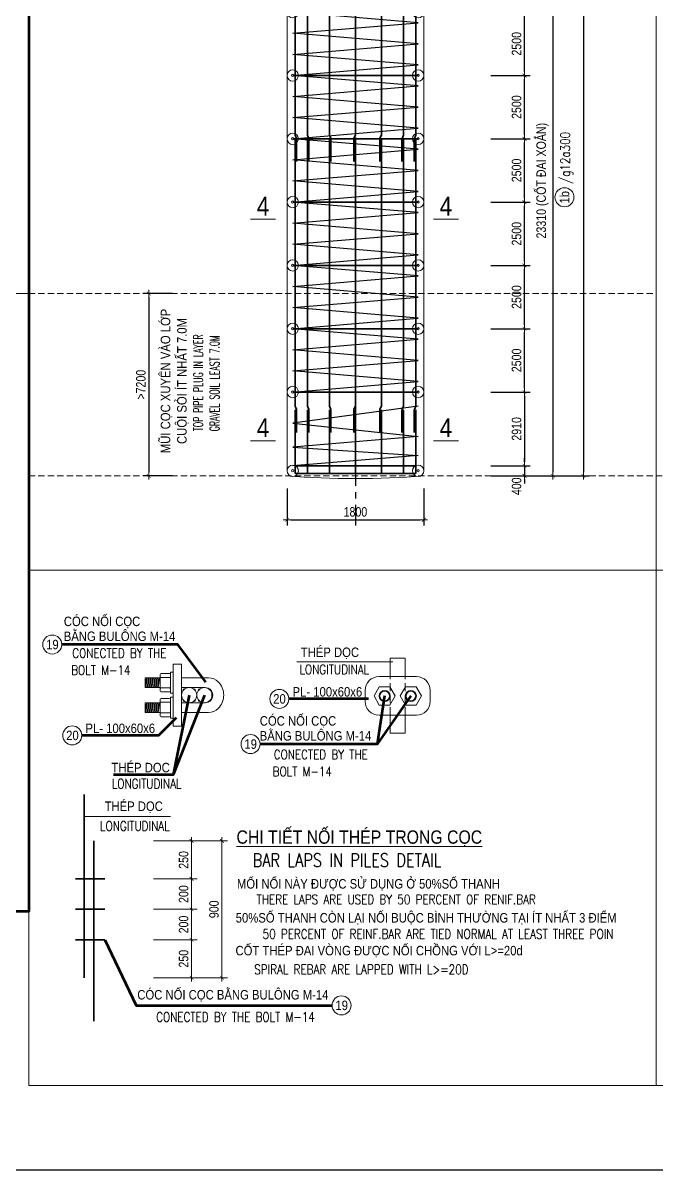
# Model space of a CAD drawing. Header units: millimetres. Extents: x -2123450 to -961021, y -260876 to 649159.
# Drawn here: x -1499755 to -1474766, y 317910 to 363203 of the extents above; entities that cross this region are included whole.
import ezdxf
from ezdxf.enums import TextEntityAlignment as Align

# ---------------------------------------------------------------- set-up
doc = ezdxf.new("R2010")
doc.units = ezdxf.units.MM
doc.header["$LTSCALE"] = 1000
doc.header["$MEASUREMENT"] = 0
doc.header["$PDMODE"] = 66
for name, pattern in [('CENTER', [2, 1.25, -0.25, 0.25, -0.25]), ('HIDDEN', [0.375, 0.25, -0.125]), ('HIDDEN2', [4.7625, 3.175, -1.5875])]:
    doc.linetypes.add(name, pattern=pattern)
doc.layers.get('0').update_dxf_attribs({"linetype": 'CONTINUOUS'})
doc.layers.get('DEFPOINTS').update_dxf_attribs({"linetype": 'CONTINUOUS'})
for name, color, linetype in [('01AXIS', 5, 'CENTER'), ('03BORER', 3, 'CONTINUOUS'), ('NDC_S_REBAR DES.', 2, 'CONTINUOUS'), ('TEXT', 7, 'CONTINUOUS')]:
    doc.layers.add(name, color=color, linetype=linetype)
for name, color, linetype, lineweight in [('NDC_S_CONTINUOUS', 3, 'CONTINUOUS', 20), ('NDC_S_DIM', 1, 'CONTINUOUS', 9), ('NDC_S_FOUNDATION NAME', 7, 'CONTINUOUS', 20), ('NDC_S_HATCH MATERIAL', 8, 'CONTINUOUS', 13), ('NDC_S_HIDDEN', 9, 'HIDDEN2', 20), ('NDC_S_LEADER', 1, 'CONTINUOUS', 9), ('NDC_S_REBAR', 4, 'CONTINUOUS', 35), ('NDC_S_REBAR NO.', 7, 'CONTINUOUS', 20), ('NDC_S_REBAR NO. BOX', 1, 'CONTINUOUS', 9), ('NDC_S_REBAR SECTION', 6, 'CONTINUOUS', 25), ('NDC_S_STIRRUP', 2, 'CONTINUOUS', 25), ('NDC_S_VN TITLE', 6, 'CONTINUOUS', 9)]:
    doc.layers.add(name, color=color, linetype=linetype, lineweight=lineweight)
doc.styles.add('NDC_ARIAL', font='arial.ttf', dxfattribs={"width": 0.8})
doc.styles.add('NDC_ROMANS', font='romans.shx', dxfattribs={"width": 0.8, "bigfont": 'vns.shx'})
doc.styles.get("Standard").update_dxf_attribs({"font": 'romans.shx', "bigfont": 'vns.shx'})
doc.dimstyles.new('NDC_1-150', dxfattribs={"dimscale": 150, "dimtxt": 2.5, "dimasz": 1, "dimexe": 1.5, "dimexo": 0, "dimgap": 0.8, "dimtad": 1, "dimdec": 0, "dimdsep": 46, "dimtxsty": 'NDC_ARIAL', "dimblk": 'DIMMARK', "dimcen": 49999.938995, "dimdle": 1.5, "dimclrd": 1, "dimclre": 1, "dimclrt": 3, "dimadec": 0, "dimazin": 0, "dimtfac": 1, "dimtdec": 0, "dimtix": 1, "dimtmove": 2, "dimatfit": 3, "dimfxl": 1, "dimarcsym": 0})
doc.dimstyles.new('NDC_1-150(25)', dxfattribs={"dimscale": 150, "dimtxt": 2.5, "dimasz": 1, "dimexe": 1.5, "dimexo": 0, "dimgap": 0.8, "dimtad": 1, "dimdec": 0, "dimlfac": 0.166667, "dimdsep": 46, "dimtxsty": 'NDC_ARIAL', "dimblk": 'DIMMARK', "dimcen": 49999.938995, "dimdle": 1.5, "dimclrd": 1, "dimclre": 1, "dimclrt": 3, "dimadec": 0, "dimazin": 0, "dimtfac": 1, "dimtdec": 0, "dimtix": 1, "dimtmove": 2, "dimatfit": 3, "dimfxl": 1, "dimarcsym": 0})

# ---------------------------------------------------------------- blocks, each defined once
blk = doc.blocks.new('TRỤ DC HK5-B3')
at = {"layer": 'NDC_S_CONTINUOUS'}
blk.add_line((21923, -48671), (16381, -48671), dxfattribs=at)
at = {"layer": 'NDC_S_CONTINUOUS', "lineweight": 100}
blk.add_lwpolyline([(16380, -5871), (21923, -5871), (21923, -73071), (16380, -73071)], close=True, dxfattribs=at)
blk = doc.blocks.new('DIMMARK')
at = {"layer": 'NDC_S_DIM', "color": 1}
blk.add_line((-1.5, 0), (1, 0), dxfattribs=at)
at = {"layer": 'NDC_S_DIM', "color": 2, "const_width": 0.15}
blk.add_lwpolyline([(-0.5, -0.5), (0.5, 0.5)], dxfattribs=at)
blk = doc.blocks.new('*D1895')
at = {"layer": 'DEFPOINTS', "color": 0, "linetype": 'ByBlock', "transparency": 16777216}
for p in [(-13746, -3935), (-13746, -5135), (-12246, -5135)]:
    blk.add_point(p, dxfattribs=at)
at = {"layer": 'NDC_S_DIM', "color": 1, "linetype": 'ByBlock', "lineweight": -2, "transparency": 16777216}
for p, q in [((-13746, -3935), (-12021, -3935)), ((-12246, -4085), (-12246, -4985)), ((-13746, -5135), (-12021, -5135))]:
    blk.add_line(p, q, dxfattribs=at)
at = {"layer": 'NDC_S_DIM', "color": 1, "linetype": 'ByBlock', "lineweight": -2, "transparency": 16777216, "xscale": 150, "yscale": 150, "zscale": 150}
for p, rotation in [((-12246, -3935), 90), ((-12246, -5135), 270)]:
    blk.add_blockref('DIMMARK', p, dxfattribs=dict(at, rotation=rotation))
at = {"layer": 'NDC_S_DIM', "color": 3, "linetype": 'ByBlock', "transparency": 16777216, "insert": (-12557, -4535), "char_height": 375, "attachment_point": 5, "rotation": 90, "style": 'NDC_ARIAL'}
blk.add_mtext('200', dxfattribs=at)
blk = doc.blocks.new('*D1896')
at = {"layer": 'DEFPOINTS', "color": 0, "linetype": 'ByBlock', "transparency": 16777216}
for p in [(-13746, -1235), (-13746, -6635), (-11046, -6635)]:
    blk.add_point(p, dxfattribs=at)
at = {"layer": 'NDC_S_DIM', "color": 1, "linetype": 'ByBlock', "lineweight": -2, "transparency": 16777216}
for p, q in [((-13746, -1235), (-10821, -1235)), ((-11046, -1385), (-11046, -6485)), ((-13746, -6635), (-10821, -6635))]:
    blk.add_line(p, q, dxfattribs=at)
at = {"layer": 'NDC_S_DIM', "color": 1, "linetype": 'ByBlock', "lineweight": -2, "transparency": 16777216, "xscale": 150, "yscale": 150, "zscale": 150}
for p, rotation in [((-11046, -1235), 90), ((-11046, -6635), 270)]:
    blk.add_blockref('DIMMARK', p, dxfattribs=dict(at, rotation=rotation))
at = {"layer": 'NDC_S_DIM', "color": 3, "linetype": 'ByBlock', "transparency": 16777216, "insert": (-11357, -3935), "char_height": 375, "attachment_point": 5, "rotation": 90, "style": 'NDC_ARIAL'}
blk.add_mtext('900', dxfattribs=at)
blk = doc.blocks.new('*D1897')
at = {"layer": 'DEFPOINTS', "color": 0, "linetype": 'ByBlock', "transparency": 16777216}
for p in [(-13746, -2735), (-12246, -2735), (-13746, -3935)]:
    blk.add_point(p, dxfattribs=at)
at = {"layer": 'NDC_S_DIM', "color": 1, "linetype": 'ByBlock', "lineweight": -2, "transparency": 16777216}
for p, q in [((-13746, -2735), (-12021, -2735)), ((-12246, -3785), (-12246, -2885)), ((-13746, -3935), (-12021, -3935))]:
    blk.add_line(p, q, dxfattribs=at)
at = {"layer": 'NDC_S_DIM', "color": 1, "linetype": 'ByBlock', "lineweight": -2, "transparency": 16777216, "xscale": 150, "yscale": 150, "zscale": 150}
for p, rotation in [((-12246, -2735), 90), ((-12246, -3935), 270)]:
    blk.add_blockref('DIMMARK', p, dxfattribs=dict(at, rotation=rotation))
at = {"layer": 'NDC_S_DIM', "color": 3, "linetype": 'ByBlock', "transparency": 16777216, "insert": (-12557, -3335), "char_height": 375, "attachment_point": 5, "rotation": 90, "style": 'NDC_ARIAL'}
blk.add_mtext('200', dxfattribs=at)
blk = doc.blocks.new('*D1898')
at = {"layer": 'DEFPOINTS', "color": 0, "linetype": 'ByBlock', "transparency": 16777216}
for p in [(-13746, -1235), (-12246, -1235), (-13746, -2735)]:
    blk.add_point(p, dxfattribs=at)
at = {"layer": 'NDC_S_DIM', "color": 1, "linetype": 'ByBlock', "lineweight": -2, "transparency": 16777216}
for p, q in [((-13746, -1235), (-12021, -1235)), ((-12246, -2585), (-12246, -1385)), ((-13746, -2735), (-12021, -2735))]:
    blk.add_line(p, q, dxfattribs=at)
at = {"layer": 'NDC_S_DIM', "color": 1, "linetype": 'ByBlock', "lineweight": -2, "transparency": 16777216, "xscale": 150, "yscale": 150, "zscale": 150}
for p, rotation in [((-12246, -1235), 90), ((-12246, -2735), 270)]:
    blk.add_blockref('DIMMARK', p, dxfattribs=dict(at, rotation=rotation))
at = {"layer": 'NDC_S_DIM', "color": 3, "linetype": 'ByBlock', "transparency": 16777216, "insert": (-12557, -1985), "char_height": 375, "attachment_point": 5, "rotation": 90, "style": 'NDC_ARIAL'}
blk.add_mtext('250', dxfattribs=at)
blk = doc.blocks.new('*D1899')
at = {"layer": 'DEFPOINTS', "color": 0, "linetype": 'ByBlock', "transparency": 16777216}
for p in [(-13746, -5135), (-13746, -6635), (-12246, -6635)]:
    blk.add_point(p, dxfattribs=at)
at = {"layer": 'NDC_S_DIM', "color": 1, "linetype": 'ByBlock', "lineweight": -2, "transparency": 16777216}
for p, q in [((-13746, -5135), (-12021, -5135)), ((-12246, -5285), (-12246, -6485)), ((-13746, -6635), (-12021, -6635))]:
    blk.add_line(p, q, dxfattribs=at)
at = {"layer": 'NDC_S_DIM', "color": 1, "linetype": 'ByBlock', "lineweight": -2, "transparency": 16777216, "xscale": 150, "yscale": 150, "zscale": 150}
for p, rotation in [((-12246, -5135), 90), ((-12246, -6635), 270)]:
    blk.add_blockref('DIMMARK', p, dxfattribs=dict(at, rotation=rotation))
at = {"layer": 'NDC_S_DIM', "color": 3, "linetype": 'ByBlock', "transparency": 16777216, "insert": (-12557, -5885), "char_height": 375, "attachment_point": 5, "rotation": 90, "style": 'NDC_ARIAL'}
blk.add_mtext('250', dxfattribs=at)
blk = doc.blocks.new('*D2253')
at = {"layer": 'DEFPOINTS', "color": 0, "transparency": 16777216}
for p in [(18235, -52561), (18235, -55471), (19564, -55471)]:
    blk.add_point(p, dxfattribs=at)
at = {"layer": 'NDC_S_DIM', "color": 1, "lineweight": -2, "transparency": 16777216}
for p, q in [((18235, -52561), (19789, -52561)), ((19564, -52711), (19564, -55321)), ((18235, -55471), (19789, -55471))]:
    blk.add_line(p, q, dxfattribs=at)
at = {"layer": 'NDC_S_DIM', "color": 1, "lineweight": -2, "transparency": 16777216, "xscale": 150, "yscale": 150, "zscale": 150}
for p, rotation in [((19564, -52561), 90), ((19564, -55471), 270)]:
    blk.add_blockref('DIMMARK', p, dxfattribs=dict(at, rotation=rotation))
at = {"layer": 'NDC_S_DIM', "color": 3, "transparency": 16777216, "insert": (19253, -54016), "char_height": 375, "attachment_point": 5, "rotation": 90, "style": 'NDC_ARIAL'}
blk.add_mtext('2910', dxfattribs=at)
blk = doc.blocks.new('*D2254')
at = {"layer": 'DEFPOINTS', "color": 0, "transparency": 16777216}
for p in [(18235, -55471), (18235, -55871), (19564, -55871)]:
    blk.add_point(p, dxfattribs=at)
at = {"layer": 'NDC_S_DIM', "color": 1, "lineweight": -2, "transparency": 16777216}
for p, q in [((19564, -55321), (19564, -55171)), ((18235, -55471), (19789, -55471)), ((19564, -55471), (19564, -55871)), ((18235, -55871), (19789, -55871)), ((19564, -56021), (19564, -56171))]:
    blk.add_line(p, q, dxfattribs=at)
at = {"layer": 'NDC_S_DIM', "color": 1, "lineweight": -2, "transparency": 16777216, "xscale": 150, "yscale": 150, "zscale": 150}
for p, rotation in [((19564, -55471), 270), ((19564, -55871), 90)]:
    blk.add_blockref('DIMMARK', p, dxfattribs=dict(at, rotation=rotation))
at = {"layer": 'NDC_S_DIM', "color": 3, "transparency": 16777216, "insert": (19253, -56283), "char_height": 375, "attachment_point": 5, "rotation": 90, "style": 'NDC_ARIAL'}
blk.add_mtext('400', dxfattribs=at)
blk = doc.blocks.new('*D2256')
at = {"layer": 'DEFPOINTS', "color": 0, "transparency": 16777216}
for p in [(19435, -5871), (19435, -55871), (21889, -55871)]:
    blk.add_point(p, dxfattribs=at)
at = {"layer": 'NDC_S_DIM', "color": 1, "lineweight": -2, "transparency": 16777216}
for p, q in [((19435, -5871), (22114, -5871)), ((21889, -6021), (21889, -55721)), ((19435, -55871), (22114, -55871))]:
    blk.add_line(p, q, dxfattribs=at)
at = {"layer": 'NDC_S_DIM', "color": 1, "lineweight": -2, "transparency": 16777216, "xscale": 150, "yscale": 150, "zscale": 150}
for p, rotation in [((21889, -5871), 90), ((21889, -55871), 270)]:
    blk.add_blockref('DIMMARK', p, dxfattribs=dict(at, rotation=rotation))
at = {"layer": 'NDC_S_DIM', "color": 3, "transparency": 16777216, "insert": (21578, -30871), "char_height": 375, "attachment_point": 5, "rotation": 90, "style": 'NDC_ARIAL'}
blk.add_mtext('50000', dxfattribs=at)
blk = doc.blocks.new('*D2257')
at = {"layer": 'DEFPOINTS', "color": 0, "transparency": 16777216}
for p in [(18235, -32561), (18235, -55871), (20689, -55871)]:
    blk.add_point(p, dxfattribs=at)
at = {"layer": 'NDC_S_DIM', "color": 1, "lineweight": -2, "transparency": 16777216}
for p, q in [((18235, -32561), (20914, -32561)), ((20689, -32711), (20689, -55721)), ((18235, -55871), (20914, -55871))]:
    blk.add_line(p, q, dxfattribs=at)
at = {"layer": 'NDC_S_DIM', "color": 1, "lineweight": -2, "transparency": 16777216, "xscale": 150, "yscale": 150, "zscale": 150}
for p, rotation in [((20689, -32561), 90), ((20689, -55871), 270)]:
    blk.add_blockref('DIMMARK', p, dxfattribs=dict(at, rotation=rotation))
at = {"layer": 'NDC_S_DIM', "color": 3, "transparency": 16777216, "insert": (20279, -44216), "char_height": 375, "attachment_point": 5, "rotation": 90, "style": 'NDC_ARIAL'}
blk.add_mtext('23310 (CỐT ĐAI XOẮN)', dxfattribs=at)
blk = doc.blocks.new('*D2258')
at = {"layer": 'DEFPOINTS', "color": 0, "transparency": 16777216}
for p in [(10192, -56370), (15592, -56370), (15592, -57606)]:
    blk.add_point(p, dxfattribs=at)
at = {"layer": 'NDC_S_DIM', "color": 1, "lineweight": -2, "transparency": 16777216}
for p, q in [((10192, -56370), (10192, -57831)), ((15592, -56370), (15592, -57831)), ((10342, -57606), (15442, -57606))]:
    blk.add_line(p, q, dxfattribs=at)
at = {"layer": 'NDC_S_DIM', "color": 1, "lineweight": -2, "transparency": 16777216, "xscale": 150, "yscale": 150, "zscale": 150, "rotation": 180}
blk.add_blockref('DIMMARK', (10192, -57606), dxfattribs=at)
at = {"layer": 'NDC_S_DIM', "color": 1, "lineweight": -2, "transparency": 16777216, "xscale": 150, "yscale": 150, "zscale": 150}
blk.add_blockref('DIMMARK', (15592, -57606), dxfattribs=at)
at = {"layer": 'NDC_S_DIM', "color": 3, "transparency": 16777216, "insert": (12892, -57295), "char_height": 375, "attachment_point": 5, "style": 'NDC_ARIAL'}
blk.add_mtext('1800', dxfattribs=at)
blk = doc.blocks.new('*D2259')
at = {"layer": 'DEFPOINTS', "color": 0, "transparency": 16777216}
for p in [(5666, -48671), (4735, -55871), (5666, -55871)]:
    blk.add_point(p, dxfattribs=at)
at = {"layer": 'NDC_S_DIM', "color": 1, "lineweight": -2, "transparency": 16777216}
for p, q in [((5666, -48671), (4510, -48671)), ((4735, -48821), (4735, -55721)), ((5666, -55871), (4510, -55871))]:
    blk.add_line(p, q, dxfattribs=at)
at = {"layer": 'NDC_S_DIM', "color": 1, "lineweight": -2, "transparency": 16777216, "xscale": 150, "yscale": 150, "zscale": 150}
for p, rotation in [((4735, -48671), 90), ((4735, -55871), 270)]:
    blk.add_blockref('DIMMARK', p, dxfattribs=dict(at, rotation=rotation))
at = {"layer": 'NDC_S_DIM', "color": 3, "transparency": 16777216, "insert": (4424, -52271), "char_height": 375, "attachment_point": 5, "rotation": 90, "style": 'NDC_ARIAL'}
blk.add_mtext('>7200', dxfattribs=at)
blk = doc.blocks.new('CON KE')
at = {"layer": 'NDC_S_CONTINUOUS'}
for radius in [225, 45]:
    blk.add_circle((-285322, 378614), radius, dxfattribs=at)
blk = doc.blocks.new('*D231')
at = {"layer": 'DEFPOINTS', "color": 0, "transparency": 16777216}
for p in [(-1727342, 359547), (-1726013, 359547), (-1727342, 357047)]:
    blk.add_point(p, dxfattribs=at)
at = {"layer": 'NDC_S_DIM', "color": 1, "lineweight": -2, "transparency": 16777216}
for p, q in [((-1727342, 359547), (-1725788, 359547)), ((-1726013, 357197), (-1726013, 359397)), ((-1727342, 357047), (-1725788, 357047))]:
    blk.add_line(p, q, dxfattribs=at)
at = {"layer": 'NDC_S_DIM', "color": 1, "lineweight": -2, "transparency": 16777216, "xscale": 150, "yscale": 150, "zscale": 150}
for p, rotation in [((-1726013, 359547), 90), ((-1726013, 357047), 270)]:
    blk.add_blockref('DIMMARK', p, dxfattribs=dict(at, rotation=rotation))
at = {"layer": 'NDC_S_DIM', "color": 3, "transparency": 16777216, "insert": (-1726324, 358297), "char_height": 375, "attachment_point": 5, "rotation": 90, "style": 'NDC_ARIAL'}
blk.add_mtext('2500', dxfattribs=at)
blk = doc.blocks.new('*D232')
at = {"layer": 'DEFPOINTS', "color": 0, "transparency": 16777216}
for p in [(-1727342, 357047), (-1726013, 357047), (-1727342, 354547)]:
    blk.add_point(p, dxfattribs=at)
at = {"layer": 'NDC_S_DIM', "color": 1, "lineweight": -2, "transparency": 16777216}
for p, q in [((-1727342, 357047), (-1725788, 357047)), ((-1726013, 354697), (-1726013, 356897)), ((-1727342, 354547), (-1725788, 354547))]:
    blk.add_line(p, q, dxfattribs=at)
at = {"layer": 'NDC_S_DIM', "color": 1, "lineweight": -2, "transparency": 16777216, "xscale": 150, "yscale": 150, "zscale": 150}
for p, rotation in [((-1726013, 357047), 90), ((-1726013, 354547), 270)]:
    blk.add_blockref('DIMMARK', p, dxfattribs=dict(at, rotation=rotation))
at = {"layer": 'NDC_S_DIM', "color": 3, "transparency": 16777216, "insert": (-1726324, 355797), "char_height": 375, "attachment_point": 5, "rotation": 90, "style": 'NDC_ARIAL'}
blk.add_mtext('2500', dxfattribs=at)
blk = doc.blocks.new('*D233')
at = {"layer": 'DEFPOINTS', "color": 0, "transparency": 16777216}
for p in [(-1727342, 354547), (-1726013, 354547), (-1727342, 352047)]:
    blk.add_point(p, dxfattribs=at)
at = {"layer": 'NDC_S_DIM', "color": 1, "lineweight": -2, "transparency": 16777216}
for p, q in [((-1727342, 354547), (-1725788, 354547)), ((-1726013, 352197), (-1726013, 354397)), ((-1727342, 352047), (-1725788, 352047))]:
    blk.add_line(p, q, dxfattribs=at)
at = {"layer": 'NDC_S_DIM', "color": 1, "lineweight": -2, "transparency": 16777216, "xscale": 150, "yscale": 150, "zscale": 150}
for p, rotation in [((-1726013, 354547), 90), ((-1726013, 352047), 270)]:
    blk.add_blockref('DIMMARK', p, dxfattribs=dict(at, rotation=rotation))
at = {"layer": 'NDC_S_DIM', "color": 3, "transparency": 16777216, "insert": (-1726324, 353297), "char_height": 375, "attachment_point": 5, "rotation": 90, "style": 'NDC_ARIAL'}
blk.add_mtext('2500', dxfattribs=at)
blk = doc.blocks.new('*D234')
at = {"layer": 'DEFPOINTS', "color": 0, "transparency": 16777216}
for p in [(-1727342, 352047), (-1726013, 352047), (-1727342, 349547)]:
    blk.add_point(p, dxfattribs=at)
at = {"layer": 'NDC_S_DIM', "color": 1, "lineweight": -2, "transparency": 16777216}
for p, q in [((-1727342, 352047), (-1725788, 352047)), ((-1726013, 349697), (-1726013, 351897)), ((-1727342, 349547), (-1725788, 349547))]:
    blk.add_line(p, q, dxfattribs=at)
at = {"layer": 'NDC_S_DIM', "color": 1, "lineweight": -2, "transparency": 16777216, "xscale": 150, "yscale": 150, "zscale": 150}
for p, rotation in [((-1726013, 352047), 90), ((-1726013, 349547), 270)]:
    blk.add_blockref('DIMMARK', p, dxfattribs=dict(at, rotation=rotation))
at = {"layer": 'NDC_S_DIM', "color": 3, "transparency": 16777216, "insert": (-1726324, 350797), "char_height": 375, "attachment_point": 5, "rotation": 90, "style": 'NDC_ARIAL'}
blk.add_mtext('2500', dxfattribs=at)
blk = doc.blocks.new('*D235')
at = {"layer": 'DEFPOINTS', "color": 0, "transparency": 16777216}
for p in [(-1727342, 349547), (-1726013, 349547), (-1727342, 347047)]:
    blk.add_point(p, dxfattribs=at)
at = {"layer": 'NDC_S_DIM', "color": 1, "lineweight": -2, "transparency": 16777216}
for p, q in [((-1727342, 349547), (-1725788, 349547)), ((-1726013, 347197), (-1726013, 349397)), ((-1727342, 347047), (-1725788, 347047))]:
    blk.add_line(p, q, dxfattribs=at)
at = {"layer": 'NDC_S_DIM', "color": 1, "lineweight": -2, "transparency": 16777216, "xscale": 150, "yscale": 150, "zscale": 150}
for p, rotation in [((-1726013, 349547), 90), ((-1726013, 347047), 270)]:
    blk.add_blockref('DIMMARK', p, dxfattribs=dict(at, rotation=rotation))
at = {"layer": 'NDC_S_DIM', "color": 3, "transparency": 16777216, "insert": (-1726324, 348297), "char_height": 375, "attachment_point": 5, "rotation": 90, "style": 'NDC_ARIAL'}
blk.add_mtext('2500', dxfattribs=at)
blk = doc.blocks.new('*D236')
at = {"layer": 'DEFPOINTS', "color": 0, "transparency": 16777216}
for p in [(-1727342, 347047), (-1726013, 347047), (-1727342, 344547)]:
    blk.add_point(p, dxfattribs=at)
at = {"layer": 'NDC_S_DIM', "color": 1, "lineweight": -2, "transparency": 16777216}
for p, q in [((-1727342, 347047), (-1725788, 347047)), ((-1726013, 344697), (-1726013, 346897)), ((-1727342, 344547), (-1725788, 344547))]:
    blk.add_line(p, q, dxfattribs=at)
at = {"layer": 'NDC_S_DIM', "color": 1, "lineweight": -2, "transparency": 16777216, "xscale": 150, "yscale": 150, "zscale": 150}
for p, rotation in [((-1726013, 347047), 90), ((-1726013, 344547), 270)]:
    blk.add_blockref('DIMMARK', p, dxfattribs=dict(at, rotation=rotation))
at = {"layer": 'NDC_S_DIM', "color": 3, "transparency": 16777216, "insert": (-1726324, 345797), "char_height": 375, "attachment_point": 5, "rotation": 90, "style": 'NDC_ARIAL'}
blk.add_mtext('2500', dxfattribs=at)
blk = doc.blocks.new('*D237')
at = {"layer": 'DEFPOINTS', "color": 0, "transparency": 16777216}
for p in [(-1727342, 344547), (-1726013, 344547), (-1727342, 342047)]:
    blk.add_point(p, dxfattribs=at)
at = {"layer": 'NDC_S_DIM', "color": 1, "lineweight": -2, "transparency": 16777216}
for p, q in [((-1727342, 344547), (-1725788, 344547)), ((-1726013, 342197), (-1726013, 344397)), ((-1727342, 342047), (-1725788, 342047))]:
    blk.add_line(p, q, dxfattribs=at)
at = {"layer": 'NDC_S_DIM', "color": 1, "lineweight": -2, "transparency": 16777216, "xscale": 150, "yscale": 150, "zscale": 150}
for p, rotation in [((-1726013, 344547), 90), ((-1726013, 342047), 270)]:
    blk.add_blockref('DIMMARK', p, dxfattribs=dict(at, rotation=rotation))
at = {"layer": 'NDC_S_DIM', "color": 3, "transparency": 16777216, "insert": (-1726324, 343297), "char_height": 375, "attachment_point": 5, "rotation": 90, "style": 'NDC_ARIAL'}
blk.add_mtext('2500', dxfattribs=at)
blk = doc.blocks.new('*D238')
at = {"layer": 'DEFPOINTS', "color": 0, "transparency": 16777216}
for p in [(-1727342, 342047), (-1726013, 342047), (-1727342, 339547)]:
    blk.add_point(p, dxfattribs=at)
at = {"layer": 'NDC_S_DIM', "color": 1, "lineweight": -2, "transparency": 16777216}
for p, q in [((-1727342, 342047), (-1725788, 342047)), ((-1726013, 339697), (-1726013, 341897)), ((-1727342, 339547), (-1725788, 339547))]:
    blk.add_line(p, q, dxfattribs=at)
at = {"layer": 'NDC_S_DIM', "color": 1, "lineweight": -2, "transparency": 16777216, "xscale": 150, "yscale": 150, "zscale": 150}
for p, rotation in [((-1726013, 342047), 90), ((-1726013, 339547), 270)]:
    blk.add_blockref('DIMMARK', p, dxfattribs=dict(at, rotation=rotation))
at = {"layer": 'NDC_S_DIM', "color": 3, "transparency": 16777216, "insert": (-1726324, 340797), "char_height": 375, "attachment_point": 5, "rotation": 90, "style": 'NDC_ARIAL'}
blk.add_mtext('2500', dxfattribs=at)
blk = doc.blocks.new('CHI TIET COC DAI TRA')
at = {"layer": 'NDC_S_CONTINUOUS'}
blk.add_lwpolyline([(0, -59594), (-22969.1, -59594), (-22969.1, -79943), (0, -79943)], dxfattribs=at)
blk = doc.blocks.new('chi tiet noi coc')
at = {"layer": 'NDC_S_CONTINUOUS'}
for p, q in [((-4407.7, 5979.4), (-4407.7, 5253.7)), ((-4407.7, 5979.4), (-3807.7, 5979.4)), ((-3807.7, 5979.4), (-3807.7, 5253.7)), ((-12965.2, 3294.2), (-12965.2, 5748.8)), ((-12965.2, 5748.8), (-12637.9, 5748.8)), ((-12637.9, 3294.2), (-12637.9, 5748.8)), ((-13483.4, 5203.3), (-14079.6, 5203.3)), ((-14079.6, 4821.5), (-14079.6, 5203.3)), ((-13483.4, 4691.7), (-13483.4, 5333.1)), ((-13442.5, 5374), (-13115.2, 5374)), ((-13074.3, 4596.3), (-13074.3, 5428.5)), ((-12965.2, 5428.5), (-13074.3, 5428.5)), ((-11577.1, 5203.3), (-12637.9, 5203.3)), ((-4844, 5253.7), (-3371.3, 5253.7)), ((-13483.4, 4821.5), (-14079.6, 4821.5)), ((-13442.5, 4650.8), (-13115.2, 4650.8)), ((-12965.2, 4596.3), (-13074.3, 4596.3)), ((-11710.7, 4821.5), (-12637.9, 4821.5)), ((-12565.5, 4756.8), (-12573.2, 4749.1)), ((-12559.5, 4723.8), (-12573.2, 4737.5)), ((-12540.2, 4743), (-12553.9, 4756.8)), ((-12135.7, 4743), (-12122, 4756.8)), ((-12116.4, 4723.8), (-12102.7, 4737.5)), ((-12102.7, 4749.1), (-12110.4, 4756.8)), ((-11965.5, 4756.8), (-11973.2, 4749.1)), ((-11959.5, 4723.8), (-11973.2, 4737.5)), ((-11940.2, 4743), (-11953.9, 4756.8)), ((-11535.7, 4743), (-11522, 4756.8)), ((-11516.4, 4723.8), (-11502.7, 4737.5)), ((-11502.7, 4749.1), (-11510.4, 4756.8)), ((-5389.5, 4708.2), (-5389.5, 4271.9)), ((-2825.8, 4708.2), (-2825.8, 4271.9)), ((-14079.6, 3839.7), (-14079.6, 4221.5)), ((-13483.4, 4221.5), (-14079.6, 4221.5)), ((-13483.4, 4351.3), (-13483.4, 3709.9)), ((-13442.5, 4392.2), (-13115.2, 4392.2)), ((-13074.3, 4446.7), (-13074.3, 3614.4)), ((-12965.2, 4446.7), (-13074.3, 4446.7)), ((-11710.7, 4221.5), (-12637.9, 4221.5)), ((-12559.5, 4319.2), (-12573.2, 4305.5)), ((-12573.2, 4293.9), (-12565.5, 4286.2)), ((-12540.2, 4299.9), (-12553.9, 4286.2)), ((-12135.7, 4299.9), (-12122, 4286.2)), ((-12116.4, 4319.2), (-12102.7, 4305.5)), ((-12110.4, 4286.2), (-12102.7, 4293.9)), ((-11959.5, 4319.2), (-11973.2, 4305.5)), ((-11973.2, 4293.9), (-11965.5, 4286.2)), ((-11940.2, 4299.9), (-11953.9, 4286.2)), ((-11535.7, 4299.9), (-11522, 4286.2)), ((-11516.4, 4319.2), (-11502.7, 4305.5)), ((-11510.4, 4286.2), (-11502.7, 4293.9)), ((-13483.4, 3839.7), (-14079.6, 3839.7)), ((-13442.5, 3669), (-13115.2, 3669)), ((-11577.1, 3839.7), (-12637.9, 3839.7)), ((-4844, 3726.4), (-3371.3, 3726.4)), ((-4407.7, 3726.4), (-4407.7, 3019.1)), ((-3807.7, 3726.4), (-3807.7, 3019.1)), ((-12965.2, 3614.4), (-13074.3, 3614.4)), ((-12637.9, 3294.2), (-12965.2, 3294.2)), ((-4407.7, 3019.1), (-3807.7, 3019.1))]:
    blk.add_line(p, q, dxfattribs=at)
at = {"layer": 'NDC_S_CONTINUOUS', "elevation": 0}
for points in [[(-18668.8, 9456.5), (6089, 9456.5), (6089, -10892.5), (-18668.8, -10892.5)], [(-4834.6, 4851.6), (-4417.1, 4851.6), (-4208.3, 4490), (-4417.1, 4128.5), (-4834.6, 4128.5), (-5043.4, 4490)], [(-3380.7, 4851.6), (-3798.2, 4851.6), (-4007, 4490), (-3798.2, 4128.5), (-3380.7, 4128.5), (-3171.9, 4490)]]:
    blk.add_lwpolyline(points, close=True, dxfattribs=at)
at = {"layer": 'NDC_S_CONTINUOUS'}
for centre, radius in [((-12337.9, 4521.5), 300), ((-11737.9, 4521.5), 300), ((-4625.8, 4490), 218.2), ((-4625.8, 4490), 190.9), ((-3589.5, 4490), 218.2), ((-3589.5, 4490), 190.9)]:
    blk.add_circle(centre, radius, dxfattribs=at)
for centre, radius, start, end in [((-13442.5, 5333.1), 40.9, 90, 180), ((-13115.2, 5333.1), 40.9, 0, 90), ((-11577.1, 4657.9), 545.5, 45.58469, 90), ((-11710.7, 4521.5), 736.4, 314.41531, 45.58469), ((-4844, 4708.2), 545.5, 90, 180), ((-3371.3, 4708.2), 545.5, 0, 90), ((-13442.5, 4691.7), 40.9, 180, 270), ((-13115.2, 4691.7), 40.9, 270, 0), ((-12567.4, 4743.3), 8.18, 135, 225), ((-12559.7, 4751), 8.18, 45, 135), ((-12116.2, 4751), 8.18, 45, 135), ((-12108.5, 4743.3), 8.18, 315, 45), ((-11967.4, 4743.3), 8.18, 135, 225), ((-11959.7, 4751), 8.18, 45, 135), ((-11710.7, 4521.5), 300, 270, 90), ((-11516.2, 4751), 8.18, 45, 135), ((-11508.5, 4743.3), 8.18, 315, 45), ((-13442.5, 4351.3), 40.9, 90, 180), ((-13115.2, 4351.3), 40.9, 0, 90), ((-12567.4, 4299.7), 8.18, 135, 225), ((-12559.7, 4292), 8.18, 225, 315), ((-12116.2, 4292), 8.18, 225, 315), ((-12108.5, 4299.7), 8.18, 315, 45), ((-11967.4, 4299.7), 8.18, 135, 225), ((-11959.7, 4292), 8.18, 225, 315), ((-11516.2, 4292), 8.18, 225, 315), ((-11508.5, 4299.7), 8.18, 315, 45), ((-4844, 4271.9), 545.5, 180, 270), ((-3371.3, 4271.9), 545.5, 270, 0), ((-13442.5, 3709.9), 40.9, 180, 270), ((-13115.2, 3709.9), 40.9, 270, 0), ((-11577.1, 4385.1), 545.5, 270, 314.41531)]:
    blk.add_arc(centre, radius, start, end, dxfattribs=at)
at = {"layer": 'NDC_S_HATCH MATERIAL'}
for p, q in [((-14079.6, 4821.5), (-14025.1, 5203.3)), ((-14052.4, 4821.5), (-13997.8, 5203.3)), ((-13997.8, 4821.5), (-13943.3, 5203.3)), ((-13970.5, 4821.5), (-13916, 5203.3)), ((-13916, 4821.5), (-13861.4, 5203.3)), ((-13888.7, 4821.5), (-13834.2, 5203.3)), ((-13834.2, 4821.5), (-13779.6, 5203.3)), ((-13806.9, 4821.5), (-13752.4, 5203.3)), ((-13752.4, 4821.5), (-13697.8, 5203.3)), ((-13725.1, 4821.5), (-13670.5, 5203.3)), ((-13670.5, 4821.5), (-13616, 5203.3)), ((-13643.3, 4821.5), (-13588.7, 5203.3)), ((-13588.7, 4821.5), (-13534.2, 5203.3)), ((-13561.4, 4821.5), (-13506.9, 5203.3)), ((-13442.5, 5221.2), (-13115.2, 5221.2)), ((-13442.5, 4803.6), (-13115.2, 4803.6)), ((-14079.6, 3839.7), (-14025.1, 4221.5)), ((-14052.4, 3839.7), (-13997.8, 4221.5)), ((-13997.8, 3839.7), (-13943.3, 4221.5)), ((-13970.5, 3839.7), (-13916, 4221.5)), ((-13916, 3839.7), (-13861.4, 4221.5)), ((-13888.7, 3839.7), (-13834.2, 4221.5)), ((-13834.2, 3839.7), (-13779.6, 4221.5)), ((-13806.9, 3839.7), (-13752.4, 4221.5)), ((-13752.4, 3839.7), (-13697.8, 4221.5)), ((-13725.1, 3839.7), (-13670.5, 4221.5)), ((-13670.5, 3839.7), (-13616, 4221.5)), ((-13643.3, 3839.7), (-13588.7, 4221.5)), ((-13588.7, 3839.7), (-13534.2, 4221.5)), ((-13561.4, 3839.7), (-13506.9, 4221.5)), ((-13442.5, 4239.3), (-13115.2, 4239.3)), ((-13442.5, 3821.8), (-13115.2, 3821.8))]:
    blk.add_line(p, q, dxfattribs=at)
for centre, start, end in [((-13442.5, 5262.1), 180, 270), ((-13442.5, 5180.3), 90, 180), ((-13115.2, 5262.1), 270, 0), ((-13115.2, 5180.3), 0, 90), ((-13442.5, 4844.5), 180, 270), ((-13442.5, 4762.7), 90, 180), ((-13115.2, 4844.5), 270, 0), ((-13115.2, 4762.7), 0, 90), ((-13442.5, 4280.3), 180, 270), ((-13442.5, 4198.4), 90, 180), ((-13115.2, 4280.3), 270, 0), ((-13115.2, 4198.4), 0, 90), ((-13442.5, 3862.7), 180, 270), ((-13442.5, 3780.9), 90, 180), ((-13115.2, 3862.7), 270, 0), ((-13115.2, 3780.9), 0, 90)]:
    blk.add_arc(centre, 40.9, start, end, dxfattribs=at)
at = {"layer": 'NDC_S_HIDDEN', "ltscale": 0.1}
for p, q in [((-4407.7, 3726.4), (-4407.7, 5253.7)), ((-3807.7, 3726.4), (-3807.7, 5253.7))]:
    blk.add_line(p, q, dxfattribs=at)
at = {"layer": 'NDC_S_LEADER'}
for p, q in [((-4293.7, 5840.6), (-8094.8, 5840.6)), ((-16484.4, -266.7), (-13078.3, -266.7))]:
    blk.add_line(p, q, dxfattribs=at)
at = {"layer": 'NDC_S_LEADER', "lineweight": 100}
blk.add_line((-5254.4, 4372.5), (-8405.4, 4372.5), dxfattribs=at)
at = {"layer": 'NDC_S_LEADER', "lineweight": 100, "elevation": 0}
for points in [[(-11686.2, 5029.6), (-12783.8, 6519.3), (-17367.2, 6519.3)], [(-11737.9, 4521.5), (-12976.4, 1371.3), (-15329.1, 1371.3)], [(-12337.9, 4521.5), (-12976.4, 1371.3), (-15329.1, 1371.3)], [(-4625.8, 4490), (-4914.6, 2588.9), (-9542.9, 2588.9)], [(-3589.5, 4490), (-4914.6, 2588.9)], [(-12856.2, 3629.6), (-13555.2, 2931.1), (-16576.8, 2931.1)]]:
    blk.add_lwpolyline(points, dxfattribs=at)
at = {"layer": 'NDC_S_LEADER', "lineweight": 100}
blk.add_lwpolyline([(-15664.4, -5135), (-14431.3, -7728), (-6699.3, -7728)], dxfattribs=at)
at = {"layer": 'NDC_S_REBAR'}
for p, q in [((-16484.4, 593.8), (-16484.4, -6635)), ((-16096, -1235), (-16096, -8354)), ((-16822.9, -2735), (-15664.4, -2735)), ((-16822.9, -3935), (-15664.4, -3935)), ((-16822.9, -5135), (-15664.4, -5135))]:
    blk.add_line(p, q, dxfattribs=at)
at = {"layer": 'NDC_S_REBAR NO. BOX'}
for centre in [(-17742.2, 6519.3), (-8780.4, 4372.5), (-16951.8, 2931.1), (-9917.9, 2588.9), (-6324.3, -7728)]:
    blk.add_circle(centre, 375, dxfattribs=at)
at = {"layer": 'NDC_S_FOUNDATION NAME', "style": 'NDC_ARIAL', "width": 0.85}
for s, height, p in [('CÓC NỐI CỌC', 375, (-15776.8, 7449.2)), ('BẰNG BULÔNG M-14', 375, (-15086.8, 6899.2)), ('THÉP DỌC', 375, (-6782.8, 6220.6)), ('PL- 100x60x6', 375, (-6883, 4652.4)), ('CÓC NỐI CỌC', 375, (-8042.5, 3518.9)), ('PL- 100x60x6', 375, (-15057.7, 3211)), ('BẰNG BULÔNG M-14', 375, (-7352.5, 2968.9)), ('THÉP DỌC', 375, (-14254.1, 1668.6)), ('THÉP DỌC', 375, (-14527.1, 142.7)), ('%%uCHI TIẾT NỐI THÉP TRONG CỌC', 525, (-5623, -1062)), ('MỐI NỐI NÀY ĐƯỢC SỬ DỤNG Ở 50%SỐ THANH', 375, (-5263, -2913.3)), ('50%SỐ THANH CÒN LẠI NỐI BUỘC BÌNH THƯỜNG TẠI ÍT NHẤT 3 ĐIỂM', 375, (-2982.9, -4255.5)), ('CỐT THÉP ĐAI VÒNG ĐƯỢC NỐI CHỒNG VỚI L>=20d', 375, (-4840.8, -5550.6)), ('CÓC NỐI CỌC BẰNG BULÔNG M-14', 375, (-10613.7, -7293.7))]:
    blk.add_text(s, height=height, dxfattribs=at).set_placement(p, align=Align.MIDDLE)
at = {"layer": 'NDC_S_REBAR NO.', "style": 'NDC_ARIAL', "width": 0.85}
for s, p in [('19', (-17737, 6519.3)), ('20', (-8775.2, 4372.5)), ('20', (-16946.6, 2931.1)), ('19', (-9912.7, 2588.9)), ('19', (-6319.1, -7728))]:
    blk.add_text(s, height=375, dxfattribs=at).set_placement(p, align=Align.MIDDLE_CENTER)
at = {"layer": 'TEXT', "color": 3, "linetype": 'Continuous', "ltscale": 0.8, "width": 0.8}
for s, height, p in [('CONECTED BY THE', 375, (-15094.9, 6177.9)), ('BOLT M-14', 375, (-15825.6, 5506.5)), ('LONGITUDINAL', 375, (-6610, 5536.1)), ('CONECTED BY THE', 375, (-7143.2, 2175.7)), ('BOLT M-14', 375, (-7873.8, 1504.3)), ('LONGITUDINAL', 375, (-14015.9, 1023.5)), ('LONGITUDINAL', 375, (-14482.6, -644.6)), ('BAR LAPS IN PILES DETAIL', 525, (-6107, -1992.5)), ('THERE LAPS ARE USED BY 50 PERCENT OF RENIF.BAR', 375, (-4166.9, -3544.7)), ('50 PERCENT OF REINF.BAR ARE TIED NORMAL AT LEAST THREE POIN', 375, (-2515.1, -4910.5)), ('SPIRAL REBAR ARE LAPPED WITH L>=20D', 375, (-5541.2, -6308.1)), ('CONECTED BY THE BOLT M-14', 375, (-10509.9, -8186.9))]:
    blk.add_text(s, height=height, dxfattribs=at).set_placement(p, align=Align.MIDDLE_CENTER)
at = {"layer": 'NDC_S_DIM', "linetype": 'ByBlock'}
for base, p1, p2, angle, picture, middle in [((-11045.8, -6635), (-13745.8, -1235), (-13745.8, -6635), 90, '*D1896', (-11357.3, -3935)), ((-12245.8, -1235), (-13745.8, -2735), (-13745.8, -1235), 90, '*D1898', (-12557.3, -1985)), ((-12245.8, -2735), (-13745.8, -3935), (-13745.8, -2735), 270, '*D1897', (-12557.3, -3335)), ((-12245.8, -5135), (-13745.8, -3935), (-13745.8, -5135), 90, '*D1895', (-12557.3, -4535)), ((-12245.8, -6635), (-13745.8, -5135), (-13745.8, -6635), 90, '*D1899', (-12557.3, -5885))]:
    dim = blk.add_linear_dim(base=base, p1=p1, p2=p2, angle=angle, dimstyle='NDC_1-150(25)', dxfattribs=at)
    dim.commit()
    dim.dimension.update_dxf_attribs({"geometry": picture, "text_midpoint": middle})
blk = doc.blocks.new('*U230')
at = {"layer": 'NDC_S_REBAR'}
for p, q in [((-1735159.4, 359547.3), (-1730209.4, 359547.3)), ((-1735159.4, 359547.3), (-1730209.4, 359547.3)), ((-1735159.4, 357047.3), (-1730209.4, 357047.3)), ((-1735159.4, 357047.3), (-1730209.4, 357047.3)), ((-1735159.4, 357047.3), (-1730209.4, 357047.3)), ((-1735159.4, 354547.3), (-1730209.4, 354547.3)), ((-1735159.4, 354547.3), (-1730209.4, 354547.3)), ((-1735159.4, 354547.3), (-1730209.4, 354547.3)), ((-1735159.4, 352047.3), (-1730209.4, 352047.3)), ((-1735159.4, 352047.3), (-1730209.4, 352047.3)), ((-1735159.4, 352047.3), (-1730209.4, 352047.3)), ((-1735159.4, 349547.3), (-1730209.4, 349547.3)), ((-1735159.4, 349547.3), (-1730209.4, 349547.3)), ((-1735159.4, 349547.3), (-1730209.4, 349547.3)), ((-1735159.4, 347047.3), (-1730209.4, 347047.3)), ((-1735159.4, 347047.3), (-1730209.4, 347047.3)), ((-1735159.4, 347047.3), (-1730209.4, 347047.3)), ((-1735159.4, 344547.3), (-1730209.4, 344547.3)), ((-1735159.4, 344547.3), (-1730209.4, 344547.3)), ((-1735159.4, 344547.3), (-1730209.4, 344547.3)), ((-1735159.4, 342047.3), (-1730209.4, 342047.3)), ((-1735159.4, 342047.3), (-1730209.4, 342047.3)), ((-1735159.4, 342047.3), (-1730209.4, 342047.3)), ((-1735159.4, 339547.3), (-1730209.4, 339547.3))]:
    blk.add_line(p, q, dxfattribs=at)
at = {"layer": 'NDC_S_STIRRUP'}
for points in [[(-1735159.4, 357047.3), (-1730215.4, 357462.9, 0.8498629), (-1730215.4, 357464.9), (-1735159.4, 357880.6), (-1730209.4, 358297.3), (-1735159.4, 358713.9), (-1730209.4, 359130.6), (-1735159.4, 359547.3)], [(-1735159.4, 354547.3), (-1730215.4, 354962.9, 0.8498629), (-1730215.4, 354964.9), (-1735159.4, 355380.6), (-1730209.4, 355797.3), (-1735159.4, 356213.9), (-1730209.4, 356630.6), (-1735159.4, 357047.3)], [(-1735159.4, 352047.3), (-1730215.4, 352462.9, 0.8498629), (-1730215.4, 352464.9), (-1735159.4, 352880.6), (-1730209.4, 353297.3), (-1735159.4, 353713.9), (-1730209.4, 354130.6), (-1735159.4, 354547.3)], [(-1735159.4, 349547.3), (-1730215.4, 349962.9, 0.8498629), (-1730215.4, 349964.9), (-1735159.4, 350380.6), (-1730209.4, 350797.3), (-1735159.4, 351213.9), (-1730209.4, 351630.6), (-1735159.4, 352047.3)], [(-1735159.4, 347047.3), (-1730215.4, 347462.9, 0.8498629), (-1730215.4, 347464.9), (-1735159.4, 347880.6), (-1730209.4, 348297.3), (-1735159.4, 348713.9), (-1730209.4, 349130.6), (-1735159.4, 349547.3)], [(-1735159.4, 344547.3), (-1730215.4, 344962.9, 0.8498629), (-1730215.4, 344964.9), (-1735159.4, 345380.6), (-1730209.4, 345797.3), (-1735159.4, 346213.9), (-1730209.4, 346630.6), (-1735159.4, 347047.3)], [(-1735159.4, 342047.3), (-1730215.4, 342462.9, 0.8498629), (-1730215.4, 342464.9), (-1735159.4, 342880.6), (-1730209.4, 343297.3), (-1735159.4, 343713.9), (-1730209.4, 344130.6), (-1735159.4, 344547.3)], [(-1735159.4, 339547.3), (-1730215.4, 339962.9, 0.8498629), (-1730215.4, 339964.9), (-1735159.4, 340380.6), (-1730209.4, 340797.3), (-1735159.4, 341213.9), (-1730209.4, 341630.6), (-1735159.4, 342047.3)]]:
    blk.add_lwpolyline(points, format="xyb", dxfattribs=at)
at = {"layer": 'NDC_S_REBAR SECTION', "xscale": -1, "rotation": 180}
for p in [(-1449837, 738161), (-1449837, 738161), (-1444887, 738161), (-1444887, 738161), (-1449837, 735661), (-1449837, 735661), (-1449837, 735661), (-1444887, 735661), (-1444887, 735661), (-1444887, 735661), (-1449837, 733161), (-1449837, 733161), (-1449837, 733161), (-1444887, 733161), (-1444887, 733161), (-1444887, 733161), (-1449837, 730661), (-1449837, 730661), (-1449837, 730661), (-1444887, 730661), (-1444887, 730661), (-1444887, 730661), (-1449837, 728161), (-1449837, 728161), (-1449837, 728161), (-1444887, 728161), (-1444887, 728161), (-1444887, 728161), (-1449837, 725661), (-1449837, 725661), (-1449837, 725661), (-1444887, 725661), (-1444887, 725661), (-1444887, 725661), (-1449837, 723161), (-1449837, 723161), (-1449837, 723161), (-1444887, 723161), (-1444887, 723161), (-1444887, 723161), (-1449837, 720661), (-1449837, 720661), (-1449837, 720661), (-1444887, 720661), (-1444887, 720661), (-1444887, 720661), (-1449837, 718161), (-1444887, 718161)]:
    blk.add_blockref('CON KE', p, dxfattribs=at)
at = {"layer": 'NDC_S_DIM'}
for base, p1, p2, picture, middle in [((-1726012.7, 359547.3), (-1727341.6, 357047.3), (-1727341.6, 359547.3), '*D231', (-1726324.2, 358297.3)), ((-1726012.7, 357047.3), (-1727341.6, 354547.3), (-1727341.6, 357047.3), '*D232', (-1726324.2, 355797.3)), ((-1726012.7, 354547.3), (-1727341.6, 352047.3), (-1727341.6, 354547.3), '*D233', (-1726324.2, 353297.3)), ((-1726012.7, 352047.3), (-1727341.6, 349547.3), (-1727341.6, 352047.3), '*D234', (-1726324.2, 350797.3)), ((-1726012.7, 349547.3), (-1727341.6, 347047.3), (-1727341.6, 349547.3), '*D235', (-1726324.2, 348297.3)), ((-1726012.7, 347047.3), (-1727341.6, 344547.3), (-1727341.6, 347047.3), '*D236', (-1726324.2, 345797.3)), ((-1726012.7, 344547.3), (-1727341.6, 342047.3), (-1727341.6, 344547.3), '*D237', (-1726324.2, 343297.3)), ((-1726012.7, 342047.3), (-1727341.6, 339547.3), (-1727341.6, 342047.3), '*D238', (-1726324.2, 340797.3))]:
    dim = blk.add_linear_dim(base=base, p1=p1, p2=p2, angle=90, dimstyle='NDC_1-150', dxfattribs=at)
    dim.commit()
    dim.dimension.update_dxf_attribs({"geometry": picture, "text_midpoint": middle})
blk = doc.blocks.new('COC DAI TRA -  D2000 - TYPE 1')
at = {"layer": '01AXIS'}
blk.add_line((12892.2, -19010.8), (12892.2, -57831.3), dxfattribs=at)
at = {"layer": 'NDC_S_CONTINUOUS'}
for p, q in [((0, 0), (0, -59594)), ((24757.8, -59594), (24757.8, -2720.8)), ((10192.2, -55670.8), (10192.2, -22795.8)), ((15592.2, -55670.8), (15592.2, -22795.8)), ((0, -59594), (47726.9, -59594))]:
    blk.add_line(p, q, dxfattribs=at)
blk.add_arc((12892.2, -22546.7), 33433.3, 265.36787, 274.63213, dxfattribs=at)
at = {"layer": 'NDC_S_HATCH MATERIAL', "linetype": 'HIDDEN'}
for p, q in [((0, -48670.8), (24757.8, -48670.8)), ((0, -55870.8), (47726.9, -55870.8))]:
    blk.add_line(p, q, dxfattribs=at)
at = {"layer": 'NDC_S_REBAR'}
for p, q in [((10509.3, -55771.8), (10509.3, -53260.8)), ((10509.3, -55471.8), (15275.2, -55471.8)), ((15275.2, -55771.8), (10509.3, -55771.8))]:
    blk.add_line(p, q, dxfattribs=at)
for points in [[(10569.3, -43460.8), (10569.3, -42566.6, 0.0954146), (10567.1, -42555.4), (10511.4, -42416.2, -0.0954146), (10509.3, -42405), (10509.3, -31860.8)], [(11055.1, -43460.8), (11055.1, -42566.6, 0.0954146), (11052.9, -42555.4), (10997.2, -42416.2, -0.0954146), (10995.1, -42405), (10995.1, -31860.8)], [(11865.5, -31860.8), (11865.5, -42405, 0.0954146), (11867.7, -42416.2), (11923.4, -42555.4, -0.0954146), (11925.5, -42566.6), (11925.5, -43460.8)], [(12892.2, -31860.8), (12892.2, -42410.8), (12834.4, -42555.4, 0.0954146), (12832.2, -42566.6), (12832.2, -43460.8)], [(13919, -31860.8), (13919, -42410.8), (13861.1, -42555.4, 0.0954146), (13859, -42566.6), (13859, -43460.8)], [(14729.4, -43460.8), (14729.4, -42566.6, -0.0954146), (14731.5, -42555.4), (14787.2, -42416.2, 0.0954146), (14789.4, -42405), (14789.4, -31860.8)], [(15215.2, -43460.8), (15215.2, -42566.6, -0.0954146), (15217.3, -42555.4), (15273.1, -42416.2, 0.0954146), (15275.2, -42405), (15275.2, -31860.8)], [(10569.3, -54160.8), (10569.3, -53266.6, 0.0954146), (10567.1, -53255.4), (10511.4, -53116.2, -0.0954146), (10509.3, -53105), (10509.3, -42560.8)], [(11055.1, -54160.8), (11055.1, -53266.6, 0.0954146), (11052.9, -53255.4), (10997.2, -53116.2, -0.0954146), (10995.1, -53105), (10995.1, -42560.8)], [(11865.5, -42560.8), (11865.5, -53105, 0.0954146), (11867.7, -53116.2), (11923.4, -53255.4, -0.0954146), (11925.5, -53266.6), (11925.5, -54160.8)], [(12892.2, -42560.8), (12892.2, -53110.8), (12834.4, -53255.4, 0.0954146), (12832.2, -53266.6), (12832.2, -54160.8)], [(13919, -42560.8), (13919, -53110.8), (13861.1, -53255.4, 0.0954146), (13859, -53266.6), (13859, -54160.8)], [(14729.4, -54160.8), (14729.4, -53266.6, -0.0954146), (14731.5, -53255.4), (14787.2, -53116.2, 0.0954146), (14789.4, -53105), (14789.4, -42560.8)], [(15215.2, -54160.8), (15215.2, -53266.6, -0.0954146), (15217.3, -53255.4), (15273.1, -53116.2, 0.0954146), (15275.2, -53105), (15275.2, -42560.8)]]:
    blk.add_lwpolyline(points, format="xyb", dxfattribs=at)
for points in [[(10995.1, -55771.8), (10995.1, -53260.8)], [(11865.5, -53260.8), (11865.5, -55771.8)], [(12892.2, -53260.8), (12892.2, -55771.8)], [(13919, -53260.8), (13919, -55771.8)], [(14789.4, -55771.8), (14789.4, -53260.8)], [(15275.2, -55771.8), (15275.2, -53260.8)]]:
    blk.add_lwpolyline(points, dxfattribs=at)
at = {"layer": 'NDC_S_REBAR NO. BOX'}
blk.add_circle((21143, -44870.5), 375, dxfattribs=at)
at = {"layer": 'NDC_S_STIRRUP'}
blk.add_lwpolyline([(15367.2, -53120.8), (10417.2, -53785.1), (15373, -54320.8), (10417.2, -54736.5), (15373, -55070.8), (10417.2, -55470.8)], dxfattribs=at)
at = {"layer": '03BORER'}
blk.add_blockref('*U230', (1745576.6, -392108.1), dxfattribs=at)
at = {"layer": 'NDC_S_REBAR SECTION'}
for p in [(295739.6, -434284.5), (300689.6, -434284.5)]:
    blk.add_blockref('CON KE', p, dxfattribs=at)
at = {"layer": 'NDC_S_FOUNDATION NAME', "style": 'NDC_ARIAL', "width": 0.85}
for s, p in [('MŨI CỌC XUYÊN VÀO LỚP', (5384.9, -52124.6)), ('CUỘI SỎI ÍT NHẤT 7.0M', (6027.9, -52124.6))]:
    blk.add_text(s, height=375, rotation=90, dxfattribs=at).set_placement(p, align=Align.MIDDLE)
at = {"layer": 'NDC_S_REBAR DES.', "style": 'NDC_ROMANS', "width": 0.8}
blk.add_text('/g12a300', height=375, rotation=90, dxfattribs=at).set_placement((21199.8, -43317.1), align=Align.MIDDLE)
at = {"layer": 'NDC_S_REBAR NO.', "style": 'NDC_ARIAL', "width": 0.85}
blk.add_text('1b', height=375, rotation=90, dxfattribs=at).set_placement((21143, -44870.5), align=Align.MIDDLE_CENTER)
at = {"layer": 'NDC_S_VN TITLE', "style": 'NDC_ARIAL', "width": 0.85}
for p in [(9245.6, -45216.9), (16464.1, -45216.9), (9245.6, -53968.3), (16464.1, -53968.3)]:
    blk.add_text('%%U 4 ', height=750, dxfattribs=at).set_placement(p, align=Align.MIDDLE)
at = {"layer": 'TEXT', "color": 3, "linetype": 'Continuous', "ltscale": 0.8, "width": 0.6}
for s, p in [('TOP PIPE PLUG IN LAYER', (6683.9, -52196.4)), ('GRAVEL SOIL LEAST 7.0M ', (7333.8, -52142.2))]:
    blk.add_text(s, height=375, rotation=90, dxfattribs=at).set_placement(p, align=Align.MIDDLE_CENTER)
at = {"layer": 'NDC_S_DIM'}
for base, p1, p2, picture, middle in [((21889.1, -55870.8), (19435.2, -5870.8), (19435.2, -55870.8), '*D2256', (21577.7, -30870.8)), ((19564.1, -55470.8), (18235, -52560.8), (18235.2, -55470.8), '*D2253', (19252.7, -54015.8))]:
    dim = blk.add_linear_dim(base=base, p1=p1, p2=p2, angle=90, dimstyle='NDC_1-150', dxfattribs=at)
    dim.commit()
    dim.dimension.update_dxf_attribs({"geometry": picture, "text_midpoint": middle})
for base, p1, p2, text, picture, middle in [((20689.1, -55870.8), (18235, -32560.8), (18235, -55870.8), '<> (CỐT ĐAI XOẮN)', '*D2257', (20279.3, -44215.8)), ((4735.2, -55870.8), (5666, -48670.8), (5666, -55870.8), '>7200', '*D2259', (4423.7, -52270.8))]:
    dim = blk.add_linear_dim(base=base, p1=p1, p2=p2, angle=90, text=text, dimstyle='NDC_1-150', dxfattribs=at)
    dim.commit()
    dim.dimension.update_dxf_attribs({"geometry": picture, "text_midpoint": middle})
dim = blk.add_linear_dim(base=(19564.1, -55870.8), p1=(18235.2, -55470.8), p2=(18235.2, -55870.8), angle=90, dimstyle='NDC_1-150', dxfattribs=at)
dim.commit()
dim.dimension.update_dxf_attribs({"geometry": '*D2254', "text_midpoint": (19252.7, -56282.8), "dimtype": 160})
dim = blk.add_linear_dim(base=(15592.2, -57606.3), p1=(10192.2, -56370.1), p2=(15592.2, -56370.1), dimstyle='NDC_1-150', override={"dimlfac": 0.333333}, dxfattribs=at)
dim.commit()
dim.dimension.update_dxf_attribs({"geometry": '*D2258', "text_midpoint": (12892.2, -57294.9)})

msp = doc.modelspace()

# ---------------------------------------------------------------- linework, layer by layer
at = {"layer": 'DEFPOINTS'}
msp.add_lwpolyline([(-1528126.18, 407010.05), (-1401976.18, 407010.05), (-1401976.18, 317910.05), (-1528126.18, 317910.05)], close=True, dxfattribs=at)

# ---------------------------------------------------------------- block references
at = {"color": 1}
for name, p in [('COC DAI TRA -  D2000 - TYPE 1', (-1499524.06, 401191.34)), ('CHI TIET COC DAI TRA', (-1451797.19, 401191.34))]:
    msp.add_blockref(name, p, dxfattribs=at)
at = {"layer": 'NDC_S_CONTINUOUS', "color": 1}
msp.add_blockref('chi tiet noi coc', (-1480855.3, 332140.9), dxfattribs=at)
at = {"layer": 'NDC_S_FOUNDATION NAME', "color": 3}
msp.add_blockref('TRỤ DC HK5-B3', (-1521447.25, 401191.34), dxfattribs=at)

doc.saveas('drawing.dxf')
